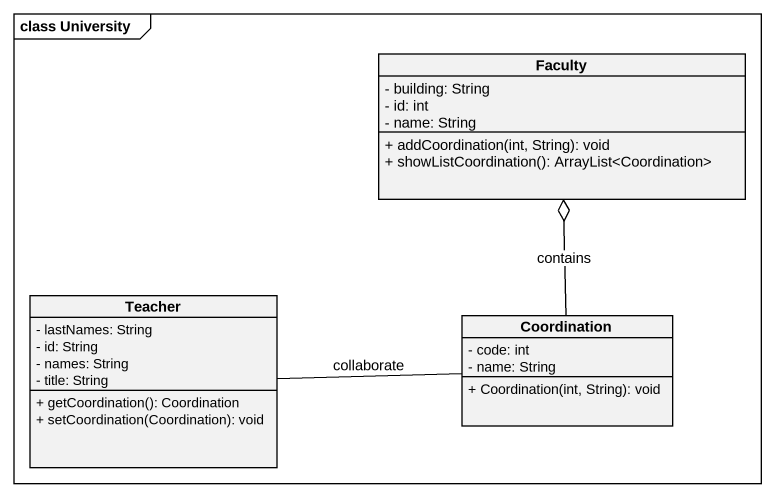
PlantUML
@startuml
mainframe class University
hide circle
hide empty members
skinparam classAttributeIconSize 0
class Faculty {
  - building: String
  - id: int
  - name: String
  + addCoordination(int, String): void
  + showListCoordination(): ArrayList<Coordination>
}
class Teacher {
  - lastNames: String
  - id: String
  - names: String
  - title: String
  + getCoordination(): Coordination
  + setCoordination(Coordination): void
}
class Coordination {
  - code: int
  - name: String
  + Coordination(int, String): void
}
Teacher -right- Coordination : collaborate
Coordination -up-o Faculty : contains
@enduml
